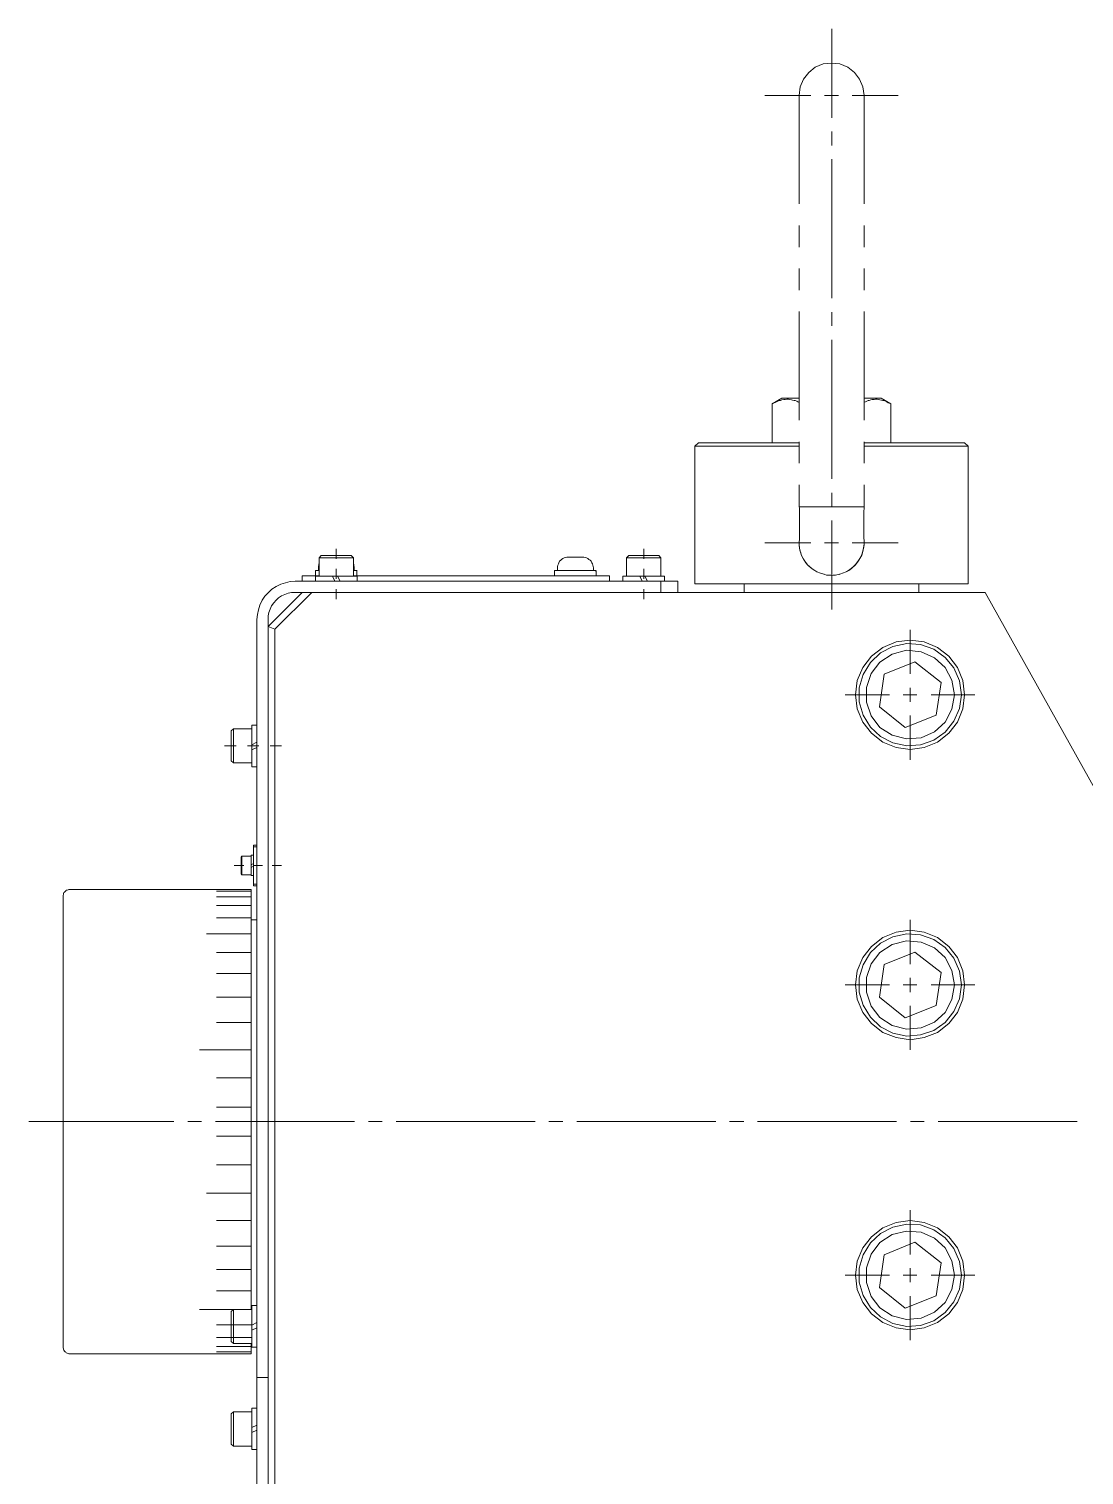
# Model space of a CAD drawing. Header units: millimetres. Extents: x 288 to 8834, y 20 to 9668.
# Drawn here: x 2321.9 to 2630.7, y 7779.4 to 8202.9 of the extents above; entities that cross this region are included whole.
import ezdxf

# ---------------------------------------------------------------- set-up
doc = ezdxf.new("R2010")
doc.units = ezdxf.units.MM
doc.linetypes.add('PHANTOM', pattern=[63.3, 31.8, -6.3, 6.3, -6.3, 6.3, -6.3])
doc.layers.add('Layer1', color=7, linetype='Continuous')

# ---------------------------------------------------------------- blocks, each defined once
blk = doc.blocks.new('BLKF812')
at = {"layer": 'Layer1', "color": 7, "linetype": 'Continuous', "lineweight": 5}
for p, q in [((2331.84, 7816.92), (2331.84, 7816.66)), ((2331.84, 7816.66), (2331.93, 7816.41)), ((2331.93, 7816.41), (2332.01, 7816.15)), ((2332.01, 7816.15), (2332.1, 7815.98)), ((2332.1, 7815.98), (2332.27, 7815.72)), ((2332.27, 7815.72), (2332.45, 7815.54)), ((2332.45, 7815.54), (2332.62, 7815.37)), ((2332.62, 7815.37), (2332.79, 7815.2)), ((2332.79, 7815.2), (2333.05, 7815.11)), ((2333.05, 7815.11), (2333.31, 7815.03)), ((2333.31, 7815.03), (2333.56, 7814.94))]:
    blk.add_line(p, q, dxfattribs=at)
blk = doc.blocks.new('BLKF813')
at = {"layer": 'Layer1', "color": 7, "linetype": 'Continuous', "lineweight": 5}
for p, q in [((2331.93, 7949.45), (2331.84, 7949.19)), ((2332.01, 7949.71), (2331.93, 7949.45)), ((2332.1, 7949.97), (2332.01, 7949.71)), ((2332.27, 7950.14), (2332.1, 7949.97)), ((2332.45, 7950.31), (2332.27, 7950.14)), ((2332.62, 7950.49), (2332.45, 7950.31)), ((2332.79, 7950.66), (2332.62, 7950.49)), ((2333.05, 7950.74), (2332.79, 7950.66)), ((2333.31, 7950.83), (2333.05, 7950.74)), ((2333.56, 7950.92), (2333.31, 7950.83)), ((2333.82, 7950.92), (2333.56, 7950.92))]:
    blk.add_line(p, q, dxfattribs=at)
blk = doc.blocks.new('BLKF914')
at = {"layer": 'Layer1', "color": 7, "linetype": 'PHANTOM', "lineweight": 13}
for p, q in [((2547.3, 8052.62), (2547.3, 8051.84)), ((2547.3, 8051.84), (2547.39, 8051.07)), ((2547.39, 8051.07), (2547.56, 8050.29)), ((2547.56, 8050.29), (2547.82, 8049.52)), ((2547.82, 8049.52), (2548.07, 8048.74)), ((2548.07, 8048.74), (2548.42, 8047.97)), ((2548.42, 8047.97), (2548.85, 8047.28)), ((2548.85, 8047.28), (2549.28, 8046.59)), ((2549.28, 8046.59), (2549.8, 8045.99)), ((2549.8, 8045.99), (2550.4, 8045.47)), ((2550.4, 8045.47), (2551, 8044.87)), ((2551, 8044.87), (2551.69, 8044.44))]:
    blk.add_line(p, q, dxfattribs=at)
blk = doc.blocks.new('BLKF915')
at = {"layer": 'Layer1', "color": 7, "linetype": 'PHANTOM', "lineweight": 13}
for p, q in [((2566.16, 8050.89), (2565.99, 8049.86)), ((2566.33, 8052.01), (2566.16, 8050.89)), ((2566.33, 8053.05), (2566.33, 8052.01)), ((2563.83, 8046.07), (2563.06, 8045.3)), ((2564.52, 8046.93), (2563.83, 8046.07)), ((2565.13, 8047.79), (2564.52, 8046.93)), ((2565.64, 8048.83), (2565.13, 8047.79)), ((2565.99, 8049.86), (2565.64, 8048.83)), ((2561.25, 8044.01), (2560.3, 8043.58)), ((2562.2, 8044.61), (2561.25, 8044.01)), ((2563.06, 8045.3), (2562.2, 8044.61))]:
    blk.add_line(p, q, dxfattribs=at)
blk = doc.blocks.new('BLKF916')
at = {"layer": 'Layer1', "color": 7, "linetype": 'Continuous', "lineweight": 5}
for p, q in [((2539.46, 8093.09), (2539.55, 8093.18)), ((2539.46, 8081.72), (2539.46, 8093.09)), ((2539.55, 8093.18), (2539.98, 8093.35)), ((2539.98, 8093.35), (2540.32, 8093.52)), ((2540.32, 8093.52), (2540.67, 8093.69)), ((2540.67, 8093.69), (2541.1, 8093.87)), ((2541.1, 8093.87), (2541.44, 8094.04)), ((2541.44, 8094.04), (2541.79, 8094.12)), ((2541.79, 8094.12), (2541.87, 8094.12)), ((2541.87, 8094.12), (2542.31, 8094.3)), ((2542.31, 8094.3), (2542.82, 8094.38)), ((2542.82, 8094.38), (2543.25, 8094.38)), ((2543.25, 8094.38), (2543.77, 8094.47)), ((2543.77, 8094.47), (2544.11, 8094.47)), ((2544.11, 8094.47), (2544.2, 8094.47)), ((2544.2, 8094.47), (2544.63, 8094.38)), ((2544.63, 8094.38), (2545.06, 8094.3)), ((2545.06, 8094.3), (2545.41, 8094.21)), ((2545.41, 8094.21), (2545.84, 8094.12)), ((2545.84, 8094.12), (2546.18, 8094.04)), ((2546.18, 8094.04), (2546.61, 8093.87)), ((2546.61, 8093.87), (2546.96, 8093.69))]:
    blk.add_line(p, q, dxfattribs=at)
blk = doc.blocks.new('BLKF917')
at = {"layer": 'Layer1', "color": 7, "linetype": 'Continuous', "lineweight": 5}
for p, q in [((2566.33, 8093.61), (2566.76, 8093.69)), ((2566.33, 8093.52), (2566.33, 8093.61)), ((2566.76, 8093.69), (2567.11, 8093.87)), ((2567.11, 8093.87), (2567.54, 8094.04)), ((2567.54, 8094.04), (2567.71, 8094.12)), ((2567.71, 8094.12), (2567.8, 8094.12)), ((2567.8, 8094.12), (2568.31, 8094.3)), ((2568.31, 8094.3), (2568.74, 8094.38)), ((2568.74, 8094.38), (2569.26, 8094.38)), ((2569.26, 8094.38), (2569.69, 8094.47)), ((2569.69, 8094.47), (2570.12, 8094.47)), ((2570.12, 8094.47), (2570.21, 8094.47)), ((2570.21, 8094.47), (2570.64, 8094.38)), ((2570.64, 8094.38), (2570.98, 8094.3)), ((2570.98, 8094.3), (2571.41, 8094.21)), ((2571.41, 8094.21), (2571.84, 8094.12)), ((2571.84, 8094.12), (2572.1, 8094.04)), ((2572.1, 8094.04), (2572.19, 8094.04)), ((2572.19, 8094.04), (2572.62, 8093.87)), ((2572.62, 8093.87), (2573.05, 8093.69)), ((2573.05, 8093.69), (2573.39, 8093.44)), ((2573.39, 8093.44), (2573.82, 8093.26))]:
    blk.add_line(p, q, dxfattribs=at)
blk = doc.blocks.new('BLKF918')
at = {"layer": 'Layer1', "color": 7, "linetype": 'Continuous', "lineweight": 5}
for p, q in [((2565.9, 8049.69), (2566.16, 8050.72)), ((2566.16, 8050.72), (2566.33, 8051.84)), ((2562.89, 8045.13), (2563.75, 8045.9)), ((2563.75, 8045.9), (2564.44, 8046.76)), ((2564.44, 8046.76), (2565.04, 8047.62)), ((2565.04, 8047.62), (2565.56, 8048.66)), ((2565.56, 8048.66), (2565.9, 8049.69)), ((2560.04, 8043.49), (2561.08, 8043.92)), ((2561.08, 8043.92), (2562.03, 8044.44)), ((2562.03, 8044.44), (2562.89, 8045.13))]:
    blk.add_line(p, q, dxfattribs=at)
at = {"layer": 'Layer1', "color": 7, "linetype": 'PHANTOM', "lineweight": 13}
blk.add_line((2559.01, 8043.14), (2560.04, 8043.49), dxfattribs=at)
blk = doc.blocks.new('BLKF919')
at = {"layer": 'Layer1', "color": 7, "linetype": 'Continuous', "lineweight": 5}
for p, q in [((2554.53, 8043.23), (2554.88, 8043.14)), ((2554.88, 8043.14), (2555.31, 8042.97)), ((2555.31, 8042.97), (2555.39, 8042.97)), ((2555.39, 8042.97), (2555.83, 8042.89)), ((2555.83, 8042.89), (2555.91, 8042.89)), ((2555.91, 8042.89), (2556.26, 8042.89)), ((2556.26, 8042.89), (2556.6, 8042.89)), ((2556.6, 8042.89), (2556.94, 8042.8)), ((2556.94, 8042.8), (2557.29, 8042.89)), ((2557.29, 8042.89), (2557.72, 8042.89)), ((2557.72, 8042.89), (2557.98, 8042.97)), ((2557.98, 8042.97), (2558.41, 8043.06)), ((2558.41, 8043.06), (2558.84, 8043.14))]:
    blk.add_line(p, q, dxfattribs=at)
blk = doc.blocks.new('BLKF920')
at = {"layer": 'Layer1', "color": 7, "linetype": 'Continuous', "lineweight": 5}
for p, q in [((2566.25, 8061.83), (2566.33, 8062.26)), ((2566.33, 8062.26), (2566.33, 8062.69)), ((2566.33, 8053.22), (2566.25, 8053.65)), ((2566.33, 8052.88), (2566.33, 8053.22))]:
    blk.add_line(p, q, dxfattribs=at)
at = {"layer": 'Layer1', "color": 7, "linetype": 'PHANTOM', "lineweight": 13}
blk.add_line((2566.25, 8053.65), (2566.25, 8061.83), dxfattribs=at)
blk = doc.blocks.new('BLKF921')
at = {"layer": 'Layer1', "color": 7, "linetype": 'Continuous', "lineweight": 5}
for p, q in [((2547.3, 8063.04), (2547.3, 8062.95)), ((2547.3, 8062.95), (2547.39, 8062.52)), ((2547.39, 8053.22), (2547.3, 8052.88)), ((2547.3, 8052.88), (2547.3, 8051.84)), ((2547.3, 8051.84), (2547.47, 8050.72)), ((2547.47, 8050.72), (2547.73, 8049.69)), ((2547.73, 8049.69), (2548.07, 8048.66)), ((2548.07, 8048.66), (2548.59, 8047.62)), ((2548.59, 8047.62), (2549.19, 8046.76)), ((2549.19, 8046.76), (2549.88, 8045.9)), ((2549.88, 8045.9), (2550.74, 8045.13)), ((2550.74, 8045.13), (2551.61, 8044.52)), ((2551.61, 8044.52), (2552.55, 8043.92)), ((2552.55, 8043.92), (2553.59, 8043.49))]:
    blk.add_line(p, q, dxfattribs=at)
at = {"layer": 'Layer1', "color": 7, "linetype": 'PHANTOM', "lineweight": 13}
blk.add_line((2547.39, 8062.52), (2547.39, 8053.22), dxfattribs=at)
blk = doc.blocks.new('BLKF922')
at = {"layer": 'Layer1', "color": 7, "linetype": 'PHANTOM', "lineweight": 13}
for p, q in [((2550.14, 8190.14), (2548.59, 8188.16)), ((2552.04, 8191.69), (2550.14, 8190.14)), ((2554.36, 8192.64), (2552.04, 8191.69)), ((2556.86, 8192.9), (2554.36, 8192.64)), ((2559.27, 8192.64), (2556.86, 8192.9)), ((2561.59, 8191.69), (2559.27, 8192.64)), ((2563.58, 8190.14), (2561.59, 8191.69)), ((2565.04, 8188.16), (2563.58, 8190.14)), ((2547.64, 8185.92), (2547.3, 8183.42)), ((2548.59, 8188.16), (2547.64, 8185.92)), ((2565.99, 8185.92), (2565.04, 8188.16)), ((2566.33, 8183.42), (2565.99, 8185.92))]:
    blk.add_line(p, q, dxfattribs=at)
blk = doc.blocks.new('BLKF970')
at = {"layer": 'Layer1', "color": 7, "linetype": 'Continuous', "lineweight": 5}
for p, q in [((2406.76, 8046.07), (2406.68, 8045.99)), ((2406.68, 8045.99), (2406.68, 8045.9)), ((2406.68, 8045.9), (2406.68, 8045.73)), ((2406.85, 8046.24), (2406.76, 8046.16)), ((2406.76, 8046.16), (2406.76, 8046.07)), ((2406.68, 8045.64), (2406.59, 8045.56)), ((2406.59, 8045.56), (2406.59, 8045.47)), ((2406.59, 8045.47), (2406.59, 8045.38)), ((2406.59, 8045.38), (2406.59, 8045.21)), ((2406.59, 8045.21), (2406.59, 8045.13)), ((2406.68, 8045.73), (2406.68, 8045.64))]:
    blk.add_line(p, q, dxfattribs=at)
blk = doc.blocks.new('BLKF971')
at = {"layer": 'Layer1', "color": 7, "linetype": 'Continuous', "lineweight": 5}
for p, q in [((2416.92, 8046.07), (2416.84, 8046.16)), ((2416.92, 8045.99), (2416.92, 8046.07)), ((2416.92, 8045.9), (2416.92, 8045.99)), ((2417.01, 8045.73), (2416.92, 8045.9)), ((2417.01, 8045.47), (2417.01, 8045.73)), ((2417.1, 8045.38), (2417.01, 8045.47)), ((2417.1, 8045.04), (2417.1, 8045.38))]:
    blk.add_line(p, q, dxfattribs=at)
blk = doc.blocks.new('BLKF972')
at = {"layer": 'Layer1', "color": 7, "linetype": 'Continuous', "lineweight": 5}
for p, q in [((2476.69, 8045.9), (2476.6, 8045.47)), ((2476.86, 8046.24), (2476.69, 8045.9)), ((2477.03, 8046.59), (2476.86, 8046.24)), ((2477.2, 8047.02), (2477.03, 8046.59)), ((2477.55, 8047.28), (2477.2, 8047.02)), ((2477.81, 8047.54), (2477.55, 8047.28)), ((2478.15, 8047.79), (2477.81, 8047.54)), ((2478.58, 8047.97), (2478.15, 8047.79)), ((2478.93, 8048.14), (2478.58, 8047.97)), ((2479.36, 8048.23), (2478.93, 8048.14)), ((2479.79, 8048.23), (2479.36, 8048.23))]:
    blk.add_line(p, q, dxfattribs=at)
blk = doc.blocks.new('BLKF973')
at = {"layer": 'Layer1', "color": 7, "linetype": 'Continuous', "lineweight": 5}
for p, q in [((2484.69, 8048.14), (2484.26, 8048.23)), ((2485.13, 8047.97), (2484.69, 8048.14)), ((2485.47, 8047.79), (2485.13, 8047.97)), ((2485.81, 8047.54), (2485.47, 8047.79)), ((2486.16, 8047.28), (2485.81, 8047.54)), ((2486.42, 8047.02), (2486.16, 8047.28)), ((2486.68, 8046.59), (2486.42, 8047.02)), ((2486.85, 8046.24), (2486.68, 8046.59)), ((2486.93, 8045.9), (2486.85, 8046.24)), ((2487.02, 8045.47), (2486.93, 8045.9)), ((2487.11, 8045.04), (2487.02, 8045.47))]:
    blk.add_line(p, q, dxfattribs=at)
blk = doc.blocks.new('BLKF988')
at = {"layer": 'Layer1', "color": 7, "linetype": 'Continuous', "lineweight": 5}
for p, q in [((2574.77, 7852.06), (2571.15, 7850.16)), ((2578.82, 7852.92), (2574.77, 7852.06)), ((2582.87, 7852.66), (2578.82, 7852.92)), ((2586.74, 7851.28), (2582.87, 7852.66)), ((2590.1, 7848.87), (2586.74, 7851.28)), ((2568.23, 7847.41), (2566.07, 7843.88)), ((2571.15, 7850.16), (2568.23, 7847.41)), ((2592.6, 7845.77), (2590.1, 7848.87)), ((2566.07, 7843.88), (2564.95, 7840)), ((2594.23, 7841.98), (2592.6, 7845.77)), ((2564.95, 7840), (2564.95, 7835.87)), ((2594.83, 7837.93), (2594.23, 7841.98)), ((2564.95, 7835.87), (2566.07, 7831.99)), ((2566.07, 7831.99), (2568.23, 7828.46)), ((2590.1, 7827), (2592.6, 7830.18)), ((2592.6, 7830.18), (2594.23, 7833.89)), ((2568.23, 7828.46), (2571.15, 7825.71)), ((2571.15, 7825.71), (2574.77, 7823.81)), ((2586.74, 7824.59), (2590.1, 7827)), ((2574.77, 7823.81), (2578.82, 7822.95)), ((2578.82, 7822.95), (2582.87, 7823.21)), ((2582.87, 7823.21), (2586.74, 7824.59))]:
    blk.add_line(p, q, dxfattribs=at)
blk = doc.blocks.new('BLKF989')
at = {"layer": 'Layer1', "color": 7, "linetype": 'Continuous', "lineweight": 5}
for p, q in [((2570.98, 7847.49), (2568.4, 7844.13)), ((2574.6, 7849.82), (2570.98, 7847.49)), ((2578.73, 7850.85), (2574.6, 7849.82)), ((2583.04, 7850.51), (2578.73, 7850.85)), ((2586.91, 7848.79), (2583.04, 7850.51)), ((2590.1, 7845.94), (2586.91, 7848.79)), ((2568.4, 7844.13), (2567.02, 7840.09)), ((2592.08, 7842.15), (2590.1, 7845.94)), ((2567.02, 7840.09), (2567.02, 7835.78)), ((2592.85, 7837.93), (2592.08, 7842.15)), ((2567.02, 7835.78), (2568.4, 7831.73)), ((2568.4, 7831.73), (2570.98, 7828.38)), ((2586.91, 7827.08), (2590.1, 7829.93)), ((2590.1, 7829.93), (2592.08, 7833.72)), ((2570.98, 7828.38), (2574.6, 7826.05)), ((2574.6, 7826.05), (2578.73, 7825.02)), ((2583.04, 7825.36), (2586.91, 7827.08)), ((2578.73, 7825.02), (2583.04, 7825.36))]:
    blk.add_line(p, q, dxfattribs=at)
blk = doc.blocks.new('BLKF990')
at = {"layer": 'Layer1', "color": 7, "linetype": 'Continuous', "lineweight": 5}
for p, q in [((2574.77, 7937.05), (2571.15, 7935.16)), ((2578.82, 7937.91), (2574.77, 7937.05)), ((2582.87, 7937.65), (2578.82, 7937.91)), ((2586.74, 7936.28), (2582.87, 7937.65)), ((2590.1, 7933.87), (2586.74, 7936.28)), ((2568.23, 7932.4), (2566.07, 7928.87)), ((2571.15, 7935.16), (2568.23, 7932.4)), ((2592.6, 7930.77), (2590.1, 7933.87)), ((2566.07, 7928.87), (2564.95, 7925)), ((2594.23, 7926.98), (2592.6, 7930.77)), ((2564.95, 7925), (2564.95, 7920.86)), ((2594.83, 7922.93), (2594.23, 7926.98)), ((2564.95, 7920.86), (2566.07, 7916.99)), ((2592.6, 7915.18), (2594.23, 7918.88)), ((2566.07, 7916.99), (2568.23, 7913.46)), ((2590.1, 7911.99), (2592.6, 7915.18)), ((2568.23, 7913.46), (2571.15, 7910.7)), ((2571.15, 7910.7), (2574.77, 7908.81)), ((2586.74, 7909.58), (2590.1, 7911.99)), ((2574.77, 7908.81), (2578.82, 7907.95)), ((2578.82, 7907.95), (2582.87, 7908.29)), ((2582.87, 7908.29), (2586.74, 7909.58))]:
    blk.add_line(p, q, dxfattribs=at)
blk = doc.blocks.new('BLKF991')
at = {"layer": 'Layer1', "color": 7, "linetype": 'Continuous', "lineweight": 5}
for p, q in [((2578.73, 7935.85), (2574.6, 7934.81)), ((2583.04, 7935.5), (2578.73, 7935.85)), ((2570.98, 7932.49), (2568.4, 7929.13)), ((2574.6, 7934.81), (2570.98, 7932.49)), ((2586.91, 7933.78), (2583.04, 7935.5)), ((2590.1, 7930.94), (2586.91, 7933.78)), ((2568.4, 7929.13), (2567.02, 7925.08)), ((2592.08, 7927.15), (2590.1, 7930.94)), ((2567.02, 7925.08), (2567.02, 7920.78)), ((2592.85, 7922.93), (2592.08, 7927.15)), ((2567.02, 7920.78), (2568.4, 7916.73)), ((2568.4, 7916.73), (2570.98, 7913.37)), ((2586.91, 7912.08), (2590.1, 7914.92)), ((2590.1, 7914.92), (2592.08, 7918.71)), ((2570.98, 7913.37), (2574.6, 7911.05)), ((2574.6, 7911.05), (2578.73, 7910.01)), ((2578.73, 7910.01), (2583.04, 7910.36)), ((2583.04, 7910.36), (2586.91, 7912.08))]:
    blk.add_line(p, q, dxfattribs=at)
blk = doc.blocks.new('BLKF1015')
at = {"layer": 'Layer1', "color": 7, "linetype": 'Continuous', "lineweight": 5}
for p, q in [((2578.73, 8020.93), (2574.6, 8019.81)), ((2583.04, 8020.5), (2578.73, 8020.93)), ((2586.91, 8018.77), (2583.04, 8020.5)), ((2570.98, 8017.48), (2568.4, 8014.12)), ((2574.6, 8019.81), (2570.98, 8017.48)), ((2590.1, 8015.93), (2586.91, 8018.77)), ((2568.4, 8014.12), (2567.02, 8010.08)), ((2592.08, 8012.14), (2590.1, 8015.93)), ((2592.85, 8007.92), (2592.08, 8012.14)), ((2567.02, 8010.08), (2567.02, 8005.77)), ((2567.02, 8005.77), (2568.4, 8001.72)), ((2590.1, 7999.92), (2592.08, 8003.7)), ((2568.4, 8001.72), (2570.98, 7998.37)), ((2586.91, 7997.07), (2590.1, 7999.92)), ((2570.98, 7998.37), (2574.6, 7996.04)), ((2574.6, 7996.04), (2578.73, 7995.01)), ((2578.73, 7995.01), (2583.04, 7995.35)), ((2583.04, 7995.35), (2586.91, 7997.07))]:
    blk.add_line(p, q, dxfattribs=at)
blk = doc.blocks.new('BLKF1016')
at = {"layer": 'Layer1', "color": 7, "linetype": 'Continuous', "lineweight": 5}
for p, q in [((2574.77, 8022.05), (2571.15, 8020.15)), ((2578.82, 8022.91), (2574.77, 8022.05)), ((2582.87, 8022.65), (2578.82, 8022.91)), ((2586.74, 8021.27), (2582.87, 8022.65)), ((2590.1, 8018.86), (2586.74, 8021.27)), ((2568.23, 8017.4), (2566.07, 8013.87)), ((2571.15, 8020.15), (2568.23, 8017.4)), ((2592.6, 8015.76), (2590.1, 8018.86)), ((2566.07, 8013.87), (2564.95, 8009.99)), ((2594.23, 8011.97), (2592.6, 8015.76)), ((2564.95, 8009.99), (2564.95, 8005.86)), ((2594.83, 8007.92), (2594.23, 8011.97)), ((2564.95, 8005.86), (2566.07, 8001.98)), ((2592.6, 8000.17), (2594.23, 8003.88)), ((2566.07, 8001.98), (2568.23, 7998.45)), ((2590.1, 7996.99), (2592.6, 8000.17)), ((2568.23, 7998.45), (2571.15, 7995.7)), ((2571.15, 7995.7), (2574.77, 7993.8)), ((2586.74, 7994.58), (2590.1, 7996.99)), ((2574.77, 7993.8), (2578.82, 7992.94)), ((2578.82, 7992.94), (2582.87, 7993.28)), ((2582.87, 7993.28), (2586.74, 7994.58))]:
    blk.add_line(p, q, dxfattribs=at)
blk = doc.blocks.new('BLKF1107')
at = {"layer": 'Layer1', "color": 7, "linetype": 'Continuous', "lineweight": 5}
for p, q in [((2397.72, 8037.63), (2396.77, 8037.29)), ((2398.75, 8037.89), (2397.72, 8037.63)), ((2399.79, 8037.89), (2398.75, 8037.89)), ((2392.9, 8033.93), (2392.47, 8032.98)), ((2393.5, 8034.79), (2392.9, 8033.93)), ((2394.19, 8035.57), (2393.5, 8034.79)), ((2394.96, 8036.26), (2394.19, 8035.57)), ((2395.83, 8036.86), (2394.96, 8036.26)), ((2396.77, 8037.29), (2395.83, 8036.86)), ((2392.12, 8032.04), (2391.86, 8031)), ((2391.86, 8031), (2391.86, 8029.97)), ((2391.86, 8029.97), (2391.86, 7807.97)), ((2392.47, 8032.98), (2392.12, 8032.04)), ((2391.86, 7807.97), (2388.59, 7807.97))]:
    blk.add_line(p, q, dxfattribs=at)
blk = doc.blocks.new('BLKF1108')
at = {"layer": 'Layer1', "color": 7, "linetype": 'Continuous', "lineweight": 5}
for p, q in [((2391.95, 8037.89), (2390.92, 8036.77)), ((2392.98, 8038.84), (2391.95, 8037.89)), ((2394.19, 8039.61), (2392.98, 8038.84)), ((2395.57, 8040.3), (2394.19, 8039.61)), ((2396.94, 8040.73), (2395.57, 8040.3)), ((2398.32, 8041.08), (2396.94, 8040.73)), ((2399.79, 8041.16), (2398.32, 8041.08)), ((2389.45, 8034.19), (2389.02, 8032.81)), ((2390.14, 8035.57), (2389.45, 8034.19)), ((2390.92, 8036.77), (2390.14, 8035.57)), ((2389.02, 8032.81), (2388.76, 8031.43))]:
    blk.add_line(p, q, dxfattribs=at)
blk = doc.blocks.new('BLKF1180')
at = {"layer": 'Layer1', "color": 7, "linetype": 'Continuous', "lineweight": 5}
for p, q in [((2571.84, 7851.8), (2568.48, 7849.22)), ((2575.72, 7853.35), (2571.84, 7851.8)), ((2579.85, 7853.95), (2575.72, 7853.35)), ((2583.98, 7853.35), (2579.85, 7853.95)), ((2587.86, 7851.8), (2583.98, 7853.35)), ((2591.13, 7849.22), (2587.86, 7851.8)), ((2568.48, 7849.22), (2565.99, 7845.94)), ((2593.72, 7845.94), (2591.13, 7849.22)), ((2565.99, 7845.94), (2564.35, 7842.07)), ((2595.27, 7842.07), (2593.72, 7845.94)), ((2564.35, 7842.07), (2563.83, 7837.93)), ((2595.78, 7837.93), (2595.27, 7842.07)), ((2563.83, 7837.93), (2564.35, 7833.8)), ((2564.35, 7833.8), (2565.99, 7829.93)), ((2565.99, 7829.93), (2568.48, 7826.65)), ((2591.13, 7826.65), (2593.72, 7829.93)), ((2593.72, 7829.93), (2595.27, 7833.8)), ((2568.48, 7826.65), (2571.84, 7824.07)), ((2587.86, 7824.07), (2591.13, 7826.65)), ((2571.84, 7824.07), (2575.72, 7822.52)), ((2575.72, 7822.52), (2579.85, 7821.92)), ((2579.85, 7821.92), (2583.98, 7822.52)), ((2583.98, 7822.52), (2587.86, 7824.07))]:
    blk.add_line(p, q, dxfattribs=at)
blk = doc.blocks.new('BLKF1181')
at = {"layer": 'Layer1', "color": 7, "linetype": 'Continuous', "lineweight": 5}
for p, q in [((2571.84, 7936.79), (2568.48, 7934.21)), ((2575.72, 7938.43), (2571.84, 7936.79)), ((2579.85, 7938.95), (2575.72, 7938.43)), ((2583.98, 7938.43), (2579.85, 7938.95)), ((2587.86, 7936.79), (2583.98, 7938.43)), ((2591.13, 7934.21), (2587.86, 7936.79)), ((2568.48, 7934.21), (2565.99, 7930.94)), ((2593.72, 7930.94), (2591.13, 7934.21)), ((2565.99, 7930.94), (2564.35, 7927.06)), ((2595.27, 7927.06), (2593.72, 7930.94)), ((2564.35, 7927.06), (2563.83, 7922.93)), ((2595.78, 7922.93), (2595.27, 7927.06)), ((2563.83, 7922.93), (2564.35, 7918.8)), ((2564.35, 7918.8), (2565.99, 7914.92)), ((2565.99, 7914.92), (2568.48, 7911.65)), ((2591.13, 7911.65), (2593.72, 7914.92)), ((2593.72, 7914.92), (2595.27, 7918.8)), ((2568.48, 7911.65), (2571.84, 7909.06)), ((2587.86, 7909.06), (2591.13, 7911.65)), ((2571.84, 7909.06), (2575.72, 7907.51)), ((2575.72, 7907.51), (2579.85, 7906.91)), ((2579.85, 7906.91), (2583.98, 7907.51)), ((2583.98, 7907.51), (2587.86, 7909.06))]:
    blk.add_line(p, q, dxfattribs=at)
blk = doc.blocks.new('BLKF1182')
at = {"layer": 'Layer1', "color": 7, "linetype": 'Continuous', "lineweight": 5}
for p, q in [((2571.84, 8021.79), (2568.48, 8019.2)), ((2575.72, 8023.42), (2571.84, 8021.79)), ((2579.85, 8023.94), (2575.72, 8023.42)), ((2583.98, 8023.42), (2579.85, 8023.94)), ((2587.86, 8021.79), (2583.98, 8023.42)), ((2591.13, 8019.2), (2587.86, 8021.79)), ((2568.48, 8019.2), (2565.99, 8015.93)), ((2593.72, 8015.93), (2591.13, 8019.2)), ((2564.35, 8012.06), (2563.83, 8007.92)), ((2565.99, 8015.93), (2564.35, 8012.06)), ((2595.27, 8012.06), (2593.72, 8015.93)), ((2595.78, 8007.92), (2595.27, 8012.06)), ((2563.83, 8007.92), (2564.35, 8003.79)), ((2564.35, 8003.79), (2565.99, 7999.92)), ((2593.72, 7999.92), (2595.27, 8003.79)), ((2565.99, 7999.92), (2568.48, 7996.64)), ((2591.13, 7996.64), (2593.72, 7999.92)), ((2568.48, 7996.64), (2571.84, 7994.06)), ((2587.86, 7994.06), (2591.13, 7996.64)), ((2571.84, 7994.06), (2575.72, 7992.51)), ((2575.72, 7992.51), (2579.85, 7991.91)), ((2579.85, 7991.91), (2583.98, 7992.51)), ((2583.98, 7992.51), (2587.86, 7994.06))]:
    blk.add_line(p, q, dxfattribs=at)
blk = doc.blocks.new('BLKF763')
at = {"layer": 'Layer1', "color": 7, "linetype": 'Continuous', "lineweight": 5}
for p, q in [((2556.86, 8176.88), (2556.86, 8202.89)), ((2537.31, 8183.42), (2550.74, 8183.42)), ((2554.79, 8183.42), (2558.84, 8183.42)), ((2562.89, 8183.42), (2576.32, 8183.42)), ((2556.86, 8168.79), (2556.86, 8172.83)), ((2556.86, 8124.01), (2556.86, 8164.74)), ((2556.86, 8115.91), (2556.86, 8119.96)), ((2556.86, 8111.86), (2556.86, 8071.13)), ((2542.31, 8094.73), (2539.46, 8093.09)), ((2547.3, 8094.73), (2542.31, 8094.73)), ((2546.96, 8093.69), (2547.3, 8093.52)), ((2571.33, 8094.73), (2566.33, 8094.73)), ((2574.17, 8093.09), (2571.33, 8094.73)), ((2573.82, 8093.26), (2574.17, 8093.09)), ((2574.17, 8081.72), (2574.17, 8093.09)), ((2517.85, 8081.72), (2516.82, 8080.69)), ((2516.82, 8080.69), (2516.82, 8040.39)), ((2547.3, 8080.69), (2516.82, 8080.69)), ((2547.3, 8081.72), (2517.85, 8081.72)), ((2595.78, 8081.72), (2566.33, 8081.72)), ((2566.33, 8080.69), (2596.82, 8080.69)), ((2596.82, 8080.69), (2595.78, 8081.72)), ((2596.82, 8040.39), (2596.82, 8080.69)), ((2556.86, 8067.08), (2556.86, 8063.04)), ((2566.33, 8062.69), (2566.33, 8063.04)), ((2556.86, 8058.9), (2556.86, 8032.9)), ((2411.84, 8050.64), (2411.84, 8047.71)), ((2501.83, 8050.64), (2501.83, 8047.71)), ((2537.31, 8052.44), (2550.74, 8052.44)), ((2554.79, 8052.44), (2558.84, 8052.44)), ((2562.89, 8052.44), (2576.32, 8052.44)), ((2566.33, 8051.84), (2566.33, 8052.88)), ((2407.45, 8048.66), (2406.85, 8048.05)), ((2416.84, 8048.05), (2406.85, 8048.05)), ((2406.85, 8048.05), (2406.85, 8042.63)), ((2416.23, 8048.66), (2407.45, 8048.66)), ((2416.84, 8048.05), (2416.23, 8048.66)), ((2416.84, 8042.63), (2416.84, 8048.05)), ((2416.84, 8046.16), (2416.84, 8046.24)), ((2480.48, 8048.23), (2479.79, 8048.23)), ((2480.48, 8048.23), (2481.25, 8048.23)), ((2481.85, 8048.23), (2481.25, 8048.23)), ((2482.46, 8048.23), (2481.85, 8048.23)), ((2482.46, 8048.23), (2483.23, 8048.23)), ((2483.83, 8048.23), (2483.23, 8048.23)), ((2484.26, 8048.23), (2483.83, 8048.23)), ((2497.44, 8048.66), (2496.84, 8048.05)), ((2506.83, 8048.05), (2496.84, 8048.05)), ((2496.84, 8048.05), (2496.84, 8042.63)), ((2506.22, 8048.66), (2497.44, 8048.66)), ((2506.83, 8048.05), (2506.22, 8048.66)), ((2506.83, 8042.63), (2506.83, 8048.05)), ((2401.85, 8041.16), (2401.85, 8042.71)), ((2401.85, 8042.71), (2406.85, 8042.71)), ((2405.73, 8044.26), (2405.73, 8042.71)), ((2406.85, 8044.26), (2405.73, 8044.26)), ((2405.73, 8042.63), (2405.73, 8041.16)), ((2410.72, 8042.63), (2405.73, 8042.63)), ((2406.59, 8045.13), (2406.59, 8045.04)), ((2406.59, 8045.04), (2406.59, 8044.26)), ((2410.72, 8042.63), (2412.19, 8042.63)), ((2411.41, 8041.16), (2410.72, 8042.63)), ((2411.84, 8044.78), (2411.84, 8041.85)), ((2412.19, 8042.63), (2417.96, 8042.63)), ((2412.19, 8042.63), (2412.96, 8041.16)), ((2417.78, 8044.26), (2416.84, 8044.26)), ((2491.84, 8042.71), (2416.84, 8042.71)), ((2417.1, 8044.26), (2417.1, 8045.04)), ((2417.87, 8044.09), (2417.78, 8044.26)), ((2417.87, 8044.18), (2417.96, 8044.26)), ((2417.87, 8043.49), (2417.87, 8044.18)), ((2417.87, 8042.89), (2417.87, 8044.09)), ((2417.96, 8042.71), (2417.87, 8042.89)), ((2417.96, 8041.16), (2417.96, 8042.63)), ((2475.74, 8044.26), (2475.74, 8042.71)), ((2487.8, 8044.26), (2475.74, 8044.26)), ((2476.6, 8045.47), (2476.6, 8045.04)), ((2476.6, 8045.04), (2476.6, 8044.26)), ((2487.11, 8044.26), (2487.11, 8045.04)), ((2487.8, 8044.09), (2487.8, 8044.26)), ((2487.88, 8044.01), (2487.8, 8044.09)), ((2487.88, 8043.49), (2487.88, 8044.26)), ((2487.88, 8042.71), (2487.88, 8044.01)), ((2491.84, 8042.71), (2491.84, 8041.16)), ((2495.72, 8042.63), (2495.72, 8041.16)), ((2500.71, 8042.63), (2495.72, 8042.63)), ((2500.71, 8042.63), (2502.18, 8042.63)), ((2501.4, 8041.16), (2500.71, 8042.63)), ((2501.83, 8044.78), (2501.83, 8041.85)), ((2502.18, 8042.63), (2507.95, 8042.63)), ((2502.18, 8042.63), (2502.95, 8041.16)), ((2507.95, 8041.16), (2507.95, 8042.63)), ((2551.69, 8044.44), (2552.38, 8044.01)), ((2558.84, 8043.14), (2559.1, 8043.23)), ((2560.3, 8043.58), (2559.27, 8043.23)), ((2391.86, 8027.9), (2401.85, 8037.89)), ((2404.69, 8037.89), (2393.84, 8027.13)), ((2511.82, 8041.16), (2399.79, 8041.16)), ((2399.79, 8037.89), (2401.85, 8037.89)), ((2401.85, 8037.89), (2601.81, 8037.89)), ((2411.84, 8038.84), (2411.84, 8035.91)), ((2501.83, 8038.84), (2501.83, 8035.91)), ((2506.83, 8037.89), (2506.83, 8041.16)), ((2511.82, 8041.16), (2511.82, 8037.89)), ((2516.82, 8040.39), (2596.82, 8040.39)), ((2531.28, 8040.39), (2531.28, 8037.89)), ((2582.35, 8037.89), (2582.35, 8040.39)), ((2738.21, 7793.33), (2601.81, 8037.89)), ((2388.76, 8031.43), (2388.59, 8029.97)), ((2388.59, 7807.97), (2388.59, 8029.97)), ((2393.84, 8027.13), (2391.86, 8027.9)), ((2391.86, 8027.9), (2391.86, 7517.93)), ((2393.84, 8027.13), (2393.84, 7517.93)), ((2579.85, 8026.96), (2579.85, 8014.04)), ((2572.19, 8013.95), (2581.23, 8017.57)), ((2581.23, 8017.57), (2588.89, 8011.54)), ((2570.81, 8004.39), (2572.19, 8013.95)), ((2560.82, 8007.92), (2573.74, 8007.92)), ((2577.78, 8007.92), (2581.83, 8007.92)), ((2579.85, 8009.99), (2579.85, 8005.86)), ((2585.97, 8007.92), (2598.8, 8007.92)), ((2588.89, 8011.54), (2587.43, 8001.9)), ((2592.08, 8003.7), (2592.85, 8007.92)), ((2594.23, 8003.88), (2594.83, 8007.92)), ((2595.27, 8003.79), (2595.78, 8007.92)), ((2578.39, 7998.28), (2570.81, 8004.39)), ((2587.43, 8001.9), (2578.39, 7998.28)), ((2579.85, 8001.81), (2579.85, 7988.89)), ((2381.7, 7997.93), (2381.1, 7997.33)), ((2381.1, 7997.33), (2381.1, 7988.55)), ((2381.7, 7997.93), (2381.7, 7987.95)), ((2387.13, 7997.93), (2381.7, 7997.93)), ((2387.13, 7993.28), (2387.13, 7999.05)), ((2388.59, 7999.05), (2387.13, 7999.05)), ((2379.12, 7992.94), (2382.48, 7992.94)), ((2385.84, 7992.94), (2389.11, 7992.94)), ((2387.13, 7993.28), (2388.59, 7994.06)), ((2387.13, 7991.82), (2387.13, 7993.28)), ((2388.59, 7992.51), (2387.13, 7991.82)), ((2387.13, 7991.82), (2387.13, 7986.83)), ((2392.47, 7992.94), (2395.83, 7992.94)), ((2381.1, 7988.55), (2381.7, 7987.95)), ((2381.7, 7987.95), (2387.13, 7987.95)), ((2387.13, 7986.83), (2388.59, 7986.83)), ((2387.64, 7963.92), (2388.59, 7963.92)), ((2387.64, 7963.92), (2387.64, 7951.95)), ((2388.59, 7963.4), (2387.64, 7963.4)), ((2381.96, 7957.89), (2384.72, 7957.89)), ((2384.2, 7960.65), (2383.94, 7960.39)), ((2383.94, 7960.39), (2383.94, 7955.48)), ((2384.2, 7960.65), (2384.2, 7955.22)), ((2386.96, 7960.65), (2384.2, 7960.65)), ((2386.96, 7960.91), (2386.96, 7958.15)), ((2387.64, 7960.91), (2386.96, 7960.91)), ((2386.96, 7958.15), (2387.64, 7958.49)), ((2386.96, 7957.38), (2386.96, 7958.15)), ((2387.64, 7957.72), (2386.96, 7957.38)), ((2386.96, 7957.38), (2386.96, 7954.96)), ((2387.47, 7957.89), (2390.23, 7957.89)), ((2393.07, 7957.89), (2395.83, 7957.89)), ((2383.94, 7955.48), (2384.2, 7955.22)), ((2384.2, 7955.22), (2386.96, 7955.22)), ((2386.96, 7954.96), (2387.64, 7954.96)), ((2331.84, 7949.19), (2331.84, 7948.94)), ((2331.84, 7816.92), (2331.84, 7948.94)), ((2386.87, 7950.92), (2333.82, 7950.92)), ((2371.8, 7950.92), (2386.87, 7950.92)), ((2376.79, 7950.4), (2386.87, 7950.4)), ((2376.79, 7950.4), (2386.87, 7950.4)), ((2376.79, 7948.76), (2386.87, 7948.76)), ((2376.79, 7948.76), (2386.87, 7948.76)), ((2386.87, 7827.95), (2386.87, 7950.92)), ((2387.64, 7952.47), (2388.59, 7952.47)), ((2388.59, 7951.95), (2387.64, 7951.95)), ((2376.79, 7946.18), (2386.87, 7946.18)), ((2376.79, 7946.18), (2386.87, 7946.18)), ((2376.79, 7942.56), (2386.87, 7942.56)), ((2376.79, 7942.56), (2386.87, 7942.56)), ((2388.59, 7941.96), (2386.87, 7941.96)), ((2579.85, 7941.96), (2579.85, 7929.04)), ((2386.87, 7937.91), (2373.87, 7937.91)), ((2386.87, 7937.91), (2373.87, 7937.91)), ((2376.79, 7932.49), (2386.87, 7932.49)), ((2376.79, 7932.49), (2386.87, 7932.49)), ((2572.19, 7928.96), (2581.23, 7932.57)), ((2581.23, 7932.57), (2588.89, 7926.55)), ((2570.81, 7919.4), (2572.19, 7928.96)), ((2376.79, 7926.29), (2386.87, 7926.29)), ((2376.79, 7926.29), (2386.87, 7926.29)), ((2579.85, 7925), (2579.85, 7920.86)), ((2588.89, 7926.55), (2587.43, 7916.9)), ((2376.79, 7919.4), (2386.87, 7919.4)), ((2376.79, 7919.4), (2386.87, 7919.4)), ((2560.82, 7922.93), (2573.74, 7922.93)), ((2578.39, 7913.28), (2570.81, 7919.4)), ((2577.78, 7922.93), (2581.83, 7922.93)), ((2585.97, 7922.93), (2598.8, 7922.93)), ((2592.08, 7918.71), (2592.85, 7922.93)), ((2594.23, 7918.88), (2594.83, 7922.93)), ((2595.27, 7918.8), (2595.78, 7922.93)), ((2587.43, 7916.9), (2578.39, 7913.28)), ((2579.85, 7916.82), (2579.85, 7903.9)), ((2376.79, 7911.91), (2386.87, 7911.91)), ((2376.79, 7911.91), (2386.87, 7911.91)), ((2371.8, 7903.98), (2386.87, 7903.98)), ((2371.8, 7903.98), (2386.87, 7903.98)), ((2376.79, 7895.72), (2386.87, 7895.72)), ((2376.79, 7895.72), (2386.87, 7895.72)), ((2376.79, 7887.19), (2386.87, 7887.19)), ((2376.79, 7887.19), (2386.87, 7887.19)), ((2364.31, 7882.97), (2321.85, 7882.97)), ((2372.4, 7882.97), (2368.35, 7882.97)), ((2417.18, 7882.97), (2376.45, 7882.97)), ((2425.28, 7882.97), (2421.23, 7882.97)), ((2470.06, 7882.97), (2429.41, 7882.97)), ((2478.15, 7882.97), (2474.1, 7882.97)), ((2522.93, 7882.97), (2482.28, 7882.97)), ((2531.11, 7882.97), (2526.98, 7882.97)), ((2575.8, 7882.97), (2535.16, 7882.97)), ((2583.98, 7882.97), (2579.94, 7882.97)), ((2628.68, 7882.97), (2588.03, 7882.97)), ((2376.79, 7878.67), (2386.87, 7878.67)), ((2376.79, 7878.67), (2386.87, 7878.67)), ((2376.79, 7870.23), (2386.87, 7870.23)), ((2376.79, 7870.23), (2386.87, 7870.23)), ((2386.87, 7861.96), (2373.87, 7861.96)), ((2386.87, 7861.96), (2373.87, 7861.96)), ((2579.85, 7856.97), (2579.85, 7844.05)), ((2376.79, 7853.95), (2386.87, 7853.95)), ((2376.79, 7853.95), (2386.87, 7853.95)), ((2572.19, 7843.96), (2581.23, 7847.58)), ((2581.23, 7847.58), (2588.89, 7841.55)), ((2376.79, 7846.46), (2386.87, 7846.46)), ((2376.79, 7846.46), (2386.87, 7846.46)), ((2570.81, 7834.32), (2572.19, 7843.96)), ((2376.79, 7839.57), (2386.87, 7839.57)), ((2376.79, 7839.57), (2386.87, 7839.57)), ((2579.85, 7840), (2579.85, 7835.87)), ((2588.89, 7841.55), (2587.43, 7831.91)), ((2560.82, 7837.93), (2573.74, 7837.93)), ((2578.39, 7828.29), (2570.81, 7834.32)), ((2577.78, 7837.93), (2581.83, 7837.93)), ((2585.97, 7837.93), (2598.8, 7837.93)), ((2592.08, 7833.72), (2592.85, 7837.93)), ((2594.23, 7833.89), (2594.83, 7837.93)), ((2595.27, 7833.8), (2595.78, 7837.93)), ((2376.79, 7833.37), (2386.87, 7833.37)), ((2376.79, 7833.37), (2386.87, 7833.37)), ((2587.43, 7831.91), (2578.39, 7828.29)), ((2579.85, 7831.82), (2579.85, 7818.9)), ((2371.8, 7827.95), (2386.87, 7827.95)), ((2371.8, 7827.95), (2386.87, 7827.95)), ((2381.7, 7827.95), (2381.1, 7827.34)), ((2381.1, 7827.34), (2381.1, 7818.56)), ((2381.7, 7827.95), (2381.7, 7817.96)), ((2387.13, 7827.95), (2381.7, 7827.95)), ((2387.13, 7823.3), (2387.13, 7829.06)), ((2388.59, 7829.06), (2387.13, 7829.06)), ((2376.79, 7823.38), (2386.87, 7823.38)), ((2376.79, 7823.38), (2386.87, 7823.38)), ((2387.13, 7823.3), (2388.59, 7824.07)), ((2387.13, 7821.83), (2387.13, 7823.3)), ((2388.59, 7822.52), (2387.13, 7821.83)), ((2387.13, 7821.83), (2387.13, 7816.84)), ((2376.79, 7819.68), (2386.87, 7819.68)), ((2376.79, 7819.68), (2386.87, 7819.68)), ((2381.1, 7818.56), (2381.7, 7817.96)), ((2381.7, 7817.96), (2387.13, 7817.96)), ((2386.87, 7814.94), (2386.87, 7817.96)), ((2333.56, 7814.94), (2333.82, 7814.94)), ((2333.82, 7814.94), (2386.87, 7814.94)), ((2386.87, 7814.94), (2373.87, 7814.94)), ((2376.79, 7817.1), (2386.87, 7817.1)), ((2376.79, 7817.1), (2386.87, 7817.1)), ((2376.79, 7815.46), (2386.87, 7815.46)), ((2376.79, 7815.46), (2386.87, 7815.46)), ((2387.13, 7816.84), (2388.59, 7816.84)), ((2388.59, 7807.97), (2388.59, 7527.92)), ((2388.59, 7807.97), (2391.86, 7807.97)), ((2391.86, 7532.92), (2391.86, 7807.97)), ((2381.7, 7797.98), (2381.1, 7797.38)), ((2381.1, 7797.38), (2381.1, 7788.51)), ((2381.7, 7797.98), (2381.7, 7787.9)), ((2387.13, 7797.98), (2381.7, 7797.98)), ((2387.13, 7793.33), (2387.13, 7799.01)), ((2388.59, 7799.01), (2387.13, 7799.01)), ((2387.13, 7793.33), (2388.59, 7794.02)), ((2387.13, 7791.86), (2387.13, 7793.33)), ((2388.59, 7792.55), (2387.13, 7791.86)), ((2387.13, 7791.86), (2387.13, 7786.87)), ((2381.1, 7788.51), (2381.7, 7787.9)), ((2381.7, 7787.9), (2387.13, 7787.9)), ((2387.13, 7786.87), (2388.59, 7786.87))]:
    blk.add_line(p, q, dxfattribs=at)
at = {"layer": 'Layer1', "color": 7, "linetype": 'PHANTOM', "lineweight": 13}
for p, q in [((2547.3, 8183.42), (2547.3, 8062.95)), ((2566.33, 8183.42), (2566.33, 8062.95)), ((2566.33, 8062.95), (2547.3, 8062.95)), ((2553.59, 8043.49), (2554.62, 8043.23))]:
    blk.add_line(p, q, dxfattribs=at)
for name in ['BLKF922', 'BLKF914', 'BLKF915']:
    blk.add_blockref(name, (0, 0), dxfattribs=at)
at = {"layer": 'Layer1', "color": 7, "linetype": 'Continuous', "lineweight": 5}
for name in ['BLKF916', 'BLKF917', 'BLKF921', 'BLKF920', 'BLKF918', 'BLKF970', 'BLKF971', 'BLKF972', 'BLKF973', 'BLKF919', 'BLKF1107', 'BLKF1108', 'BLKF1182', 'BLKF1016', 'BLKF1015', 'BLKF813', 'BLKF1181', 'BLKF990', 'BLKF991', 'BLKF1180', 'BLKF988', 'BLKF989', 'BLKF812']:
    blk.add_blockref(name, (0, 0), dxfattribs=at)

msp = doc.modelspace()

# ---------------------------------------------------------------- block references
at = {"layer": 'Layer1', "color": 7, "linetype": 'Continuous', "lineweight": 5}
msp.add_blockref('BLKF763', (0, 0), dxfattribs=at)

doc.saveas('drawing.dxf')
